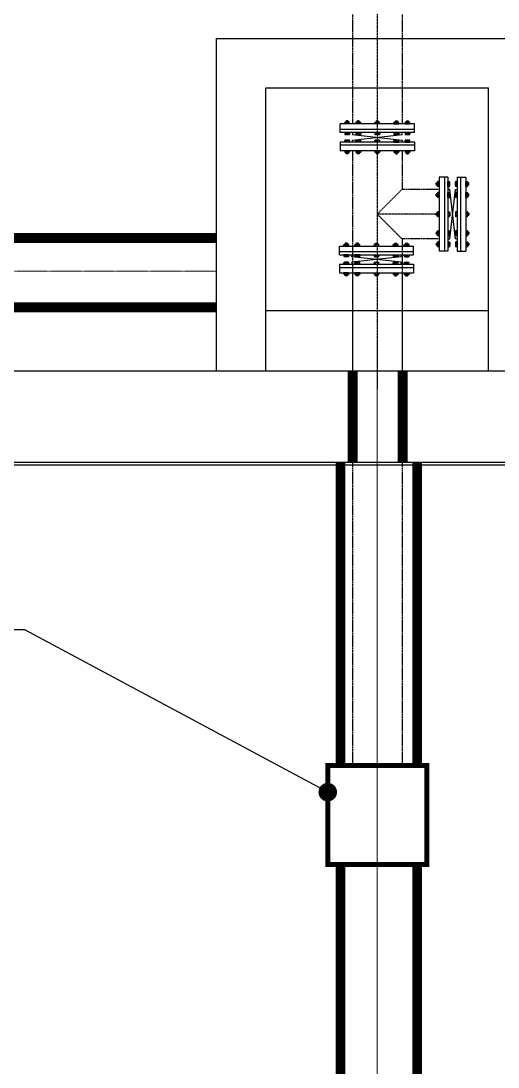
# Model space of a CAD drawing. Header units: millimetres. Extents: x -702765 to 835888, y -645289 to 262.
# Drawn here: x 747889 to 749816, y -311426 to -307199 of the extents above; entities that cross this region are included whole.
import ezdxf

# ---------------------------------------------------------------- set-up
doc = ezdxf.new("R2010")
doc.units = ezdxf.units.MM
doc.header["$LTSCALE"] = 0.01
for name, pattern in [('CENTER', [2, 1.25, -0.25, 0.25, -0.25]), ('DASHED', [19.05, 12.7, -6.35]), ('HIDDEN', [9.525, 6.35, -3.175])]:
    doc.linetypes.add(name, pattern=pattern)
for name, color, linetype in [('centre', 8, 'CENTER'), ('HACTH', 9, 'Continuous'), ('PIPE', 3, 'Continuous'), ('THIETBI', 200, 'Continuous')]:
    doc.layers.add(name, color=color, linetype=linetype)
doc.layers.add('duong tam', color=6, linetype='CENTER', lineweight=9)
doc.styles.add('TUYEN', font='vntimeh.shx', dxfattribs={"width": 0.6, "height": 200})
doc.dimstyles.new('D2', dxfattribs={"dimtxt": 200, "dimasz": 300, "dimexe": 0.18, "dimexo": 6.25, "dimgap": 50, "dimtad": 1, "dimdec": 0, "dimzin": 12, "dimdsep": 46, "dimtxsty": 'TUYEN', "dimcen": 0.09, "dimdle": 80, "dimclrd": 1, "dimclre": 1, "dimclrt": 2, "dimadec": 0, "dimazin": 0, "dimtfac": 0.000899191, "dimtdec": 0, "dimtofl": 0, "dimtmove": 2, "dimatfit": 3, "dimfxl": 0, "dimtolj": 1, "dimtzin": 12, "dimarcsym": 0})

msp = doc.modelspace()

# ---------------------------------------------------------------- linework, layer by layer
for p, q in [((748678.2, -308612.9), (748678.2, -307269.1)), ((748678.2, -307269.1), (749978.2, -307269.1)), ((748878.2, -308612.9), (748878.2, -307469.1)), ((748878.2, -307469.1), (749778.2, -307469.1)), ((749778.2, -308612.9), (749778.2, -307469.1)), ((748878.2, -308369.1), (749778.2, -308369.1)), ((746264.4, -308612.9), (762264.4, -308612.9)), ((745718.3, -308982), (761307.4, -308982))]:
    msp.add_line(p, q)
at = {"linetype": 'HIDDEN', "ltscale": 300, "const_width": 40}
for points in [[(741924.8, -308075.5), (748678.2, -308075.5)], [(741924.8, -308356.4), (748678.2, -308356.4)], [(749229.2, -308984.5), (749229.2, -308615)], [(749431.3, -308984.5), (749431.3, -308615)], [(749179.7, -308982), (749179.7, -310207.2)], [(749489.6, -308982), (749489.6, -310207.2)], [(749179.7, -310607.2), (749179.7, -331096)], [(749489.6, -310607.2), (749489.6, -331096)]]:
    msp.add_lwpolyline(points, dxfattribs=at)
at = {"linetype": 'Continuous'}
for points in [[(745718.3, -308982), (761309.4, -308982), (761309.4, -331096), (745718.3, -331096)], [(745728.3, -308992), (761299.4, -308992), (761299.4, -331086), (745728.3, -331086)]]:
    msp.add_lwpolyline(points, close=True, dxfattribs=at)
at = {"const_width": 20}
msp.add_lwpolyline([(749128.2, -310207.2), (749528.2, -310207.2), (749528.2, -310607.2), (749128.2, -310607.2)], close=True, dxfattribs=at)
at = {"layer": 'centre', "linetype": 'CENTER', "ltscale": 300}
for p, q in [((749328.2, -305979.4), (749328.2, -308687.9)), ((749578.2, -307979.5), (749328.2, -307979.5))]:
    msp.add_line(p, q, dxfattribs=at)
at = {"layer": 'duong tam', "ltscale": 200}
for p, q in [((741924.8, -308209.9), (748678.2, -308209.9)), ((749328.2, -308493.9), (749328.2, -331096)), ((749328.2, -308529), (749328.2, -331096))]:
    msp.add_line(p, q, dxfattribs=at)
at = {"layer": 'PIPE', "linetype": 'DASHED', "ltscale": 25}
for p, q in [((749228.2, -306079.4), (749228.2, -307614.9)), ((749428.2, -306079.4), (749428.2, -307614.9)), ((749228.2, -307723.3), (749228.2, -308612.9)), ((749428.2, -307723.3), (749428.2, -307879.5)), ((749328.2, -307979.5), (749428.2, -307879.5)), ((749578.2, -307879.5), (749428.2, -307879.5)), ((749428.2, -308079.5), (749328.2, -307979.5)), ((749428.2, -308079.5), (749428.2, -308612.9)), ((749578.2, -308079.5), (749428.2, -308079.5)), ((749228.2, -308216.8), (749228.2, -310207.2)), ((749428.2, -308216.8), (749428.2, -310207.2))]:
    msp.add_line(p, q, dxfattribs=at)
at = {"layer": 'THIETBI'}
for p, q in [((749178.2, -307650), (749178.2, -307614.9)), ((749478.2, -307614.9), (749178.2, -307614.9)), ((749196.6, -307614.9), (749196.6, -307609.8)), ((749216.6, -307614.9), (749196.6, -307614.9)), ((749213.9, -307608), (749199.3, -307608)), ((749201.6, -307604.7), (749203.6, -307602.7)), ((749201.6, -307604.7), (749201.6, -307608)), ((749211.6, -307607.5), (749201.6, -307605.4)), ((749202.6, -307614.9), (749202.6, -307609.8)), ((749211.5, -307604.6), (749203.5, -307602.8)), ((749209.6, -307602.7), (749203.6, -307602.7)), ((749206.6, -307602.7), (749206.6, -307614.9)), ((749211.6, -307604.7), (749209.6, -307602.7)), ((749210.6, -307614.9), (749210.6, -307609.8)), ((749211.6, -307604.7), (749211.6, -307608)), ((749216.6, -307614.9), (749216.6, -307609.8)), ((749241.2, -307614.9), (749241.2, -307609.8)), ((749261.2, -307614.9), (749241.2, -307614.9)), ((749258.5, -307608), (749243.9, -307608)), ((749246.2, -307604.7), (749248.2, -307602.7)), ((749246.2, -307604.7), (749246.2, -307608)), ((749256.2, -307607.5), (749246.2, -307605.4)), ((749247.2, -307614.9), (749247.2, -307609.8)), ((749256.1, -307604.6), (749248.1, -307602.8)), ((749254.2, -307602.7), (749248.2, -307602.7)), ((749251.2, -307602.7), (749251.2, -307614.9)), ((749256.2, -307604.7), (749254.2, -307602.7)), ((749255.2, -307614.9), (749255.2, -307609.8)), ((749256.2, -307604.7), (749256.2, -307608)), ((749261.2, -307614.9), (749261.2, -307609.8)), ((749318.2, -307614.9), (749318.2, -307609.8)), ((749338.2, -307614.9), (749318.2, -307614.9)), ((749335.6, -307608), (749320.9, -307608)), ((749323.2, -307604.7), (749325.2, -307602.7)), ((749323.2, -307604.7), (749323.2, -307608)), ((749333.2, -307607.5), (749323.2, -307605.4)), ((749324.2, -307614.9), (749324.2, -307609.8)), ((749333.1, -307604.6), (749325.1, -307602.8)), ((749331.2, -307602.7), (749325.2, -307602.7)), ((749333.2, -307604.7), (749331.2, -307602.7)), ((749332.2, -307614.9), (749332.2, -307609.8)), ((749333.2, -307604.7), (749333.2, -307608)), ((749338.2, -307614.9), (749338.2, -307609.8)), ((749395.8, -307614.9), (749395.8, -307609.8)), ((749395.8, -307614.9), (749415.8, -307614.9)), ((749398.5, -307608), (749413.1, -307608)), ((749400.8, -307604.7), (749402.8, -307602.7)), ((749400.8, -307604.7), (749400.8, -307608)), ((749400.8, -307607.5), (749410.8, -307605.4)), ((749400.9, -307604.6), (749408.9, -307602.8)), ((749401.8, -307614.9), (749401.8, -307609.8)), ((749402.8, -307602.7), (749408.8, -307602.7)), ((749405.8, -307602.7), (749405.8, -307614.9)), ((749410.8, -307604.7), (749408.8, -307602.7)), ((749409.8, -307614.9), (749409.8, -307609.8)), ((749410.8, -307604.7), (749410.8, -307608)), ((749415.8, -307614.9), (749415.8, -307609.8)), ((749440.4, -307614.9), (749440.4, -307609.8)), ((749440.4, -307614.9), (749460.4, -307614.9)), ((749450.9, -307614.9), (749441.9, -307614.9)), ((749443.1, -307608), (749457.7, -307608)), ((749445.4, -307604.7), (749447.4, -307602.7)), ((749445.4, -307604.7), (749445.4, -307608)), ((749445.4, -307607.5), (749455.4, -307605.4)), ((749445.5, -307604.6), (749453.5, -307602.8)), ((749446.4, -307614.9), (749446.4, -307609.8)), ((749447.4, -307602.7), (749453.4, -307602.7)), ((749450.4, -307602.7), (749450.4, -307614.9)), ((749455.4, -307604.7), (749453.4, -307602.7)), ((749454.4, -307614.9), (749454.4, -307609.8)), ((749455.4, -307604.7), (749455.4, -307608)), ((749460.4, -307614.9), (749460.4, -307609.8)), ((749478.2, -307650), (749478.2, -307614.9)), ((749478.2, -307636.9), (749178.2, -307636.9)), ((749478.2, -307636.9), (749178.2, -307636.9)), ((749478.2, -307636.9), (749178.2, -307636.9)), ((749478.2, -307650), (749178.2, -307650)), ((749196.6, -307650), (749196.6, -307656)), ((749216.6, -307650), (749196.6, -307650)), ((749213.9, -307657.8), (749199.3, -307657.8)), ((749201.6, -307649.9), (749201.6, -307650)), ((749202.6, -307650), (749202.6, -307656)), ((749206.6, -307649.9), (749206.6, -307657.8)), ((749210.6, -307650), (749210.6, -307656)), ((749211.6, -307649.9), (749211.6, -307650)), ((749216.6, -307650), (749216.6, -307656)), ((749241.2, -307650), (749241.2, -307656)), ((749261.2, -307650), (749241.2, -307650)), ((749258.5, -307657.8), (749243.9, -307657.8)), ((749246.2, -307649.9), (749246.2, -307650)), ((749247.2, -307650), (749247.2, -307656)), ((749251.2, -307649.9), (749251.2, -307657.8)), ((749255.2, -307650), (749255.2, -307656)), ((749256.2, -307649.9), (749256.2, -307650)), ((749261.2, -307650), (749261.2, -307656)), ((749338.2, -307650), (749318.2, -307650)), ((749318.2, -307650), (749318.2, -307656)), ((749335.6, -307657.8), (749320.9, -307657.8)), ((749324.2, -307650), (749324.2, -307656)), ((749332.2, -307650), (749332.2, -307656)), ((749338.2, -307650), (749338.2, -307656)), ((749395.8, -307650), (749395.8, -307656)), ((749395.8, -307650), (749415.8, -307650)), ((749398.5, -307657.8), (749413.1, -307657.8)), ((749400.8, -307649.9), (749400.8, -307650)), ((749401.8, -307650), (749401.8, -307656)), ((749405.8, -307649.9), (749405.8, -307657.8)), ((749409.8, -307650), (749409.8, -307656)), ((749410.8, -307649.9), (749410.8, -307650)), ((749415.8, -307650), (749415.8, -307656)), ((749440.4, -307650), (749440.4, -307656)), ((749440.4, -307650), (749460.4, -307650)), ((749443.1, -307657.8), (749457.7, -307657.8)), ((749445.4, -307649.9), (749445.4, -307650)), ((749446.4, -307650), (749446.4, -307656)), ((749450.4, -307649.9), (749450.4, -307657.8)), ((749454.4, -307650), (749454.4, -307656)), ((749455.4, -307649.9), (749455.4, -307650)), ((749460.4, -307650), (749460.4, -307656)), ((749178.2, -307688.2), (749178.2, -307723.3)), ((749478.2, -307688.2), (749178.2, -307688.2)), ((749478.2, -307701.3), (749178.2, -307701.3)), ((749478.2, -307701.3), (749178.2, -307701.3)), ((749478.2, -307701.3), (749178.2, -307701.3)), ((749196.6, -307688.2), (749196.6, -307682.2)), ((749216.6, -307688.2), (749196.6, -307688.2)), ((749213.9, -307680.4), (749199.3, -307680.4)), ((749201.6, -307688.3), (749201.6, -307688.2)), ((749202.6, -307688.2), (749202.6, -307682.2)), ((749206.6, -307688.3), (749206.6, -307680.4)), ((749210.6, -307688.2), (749210.6, -307682.2)), ((749211.6, -307688.3), (749211.6, -307688.2)), ((749216.6, -307688.2), (749216.6, -307682.2)), ((749241.2, -307688.2), (749241.2, -307682.2)), ((749261.2, -307688.2), (749241.2, -307688.2)), ((749258.5, -307680.4), (749243.9, -307680.4)), ((749246.2, -307688.2), (749246.2, -307688.2)), ((749247.2, -307688.2), (749247.2, -307682.2)), ((749251.2, -307688.2), (749251.2, -307680.4)), ((749255.2, -307688.2), (749255.2, -307682.2)), ((749256.2, -307688.2), (749256.2, -307688.2)), ((749261.2, -307688.2), (749261.2, -307682.2)), ((749318.2, -307688.2), (749318.2, -307682.2)), ((749338.2, -307688.2), (749318.2, -307688.2)), ((749335.6, -307680.4), (749320.9, -307680.4)), ((749324.2, -307688.2), (749324.2, -307682.2)), ((749332.2, -307688.2), (749332.2, -307682.2)), ((749338.2, -307688.2), (749338.2, -307682.2)), ((749395.8, -307688.2), (749395.8, -307682.2)), ((749395.8, -307688.2), (749415.8, -307688.2)), ((749398.5, -307680.4), (749413.1, -307680.4)), ((749400.8, -307688.2), (749400.8, -307688.2)), ((749401.8, -307688.2), (749401.8, -307682.2)), ((749405.8, -307688.2), (749405.8, -307680.4)), ((749409.8, -307688.2), (749409.8, -307682.2)), ((749410.8, -307688.2), (749410.8, -307688.2)), ((749415.8, -307688.2), (749415.8, -307682.2)), ((749440.4, -307688.2), (749440.4, -307682.2)), ((749440.4, -307688.2), (749460.4, -307688.2)), ((749443.1, -307680.4), (749457.7, -307680.4)), ((749445.4, -307688.3), (749445.4, -307688.2)), ((749446.4, -307688.2), (749446.4, -307682.2)), ((749450.4, -307688.3), (749450.4, -307680.4)), ((749454.4, -307688.2), (749454.4, -307682.2)), ((749455.4, -307688.3), (749455.4, -307688.2)), ((749460.4, -307688.2), (749460.4, -307682.2)), ((749478.2, -307688.2), (749478.2, -307723.3)), ((749478.2, -307723.3), (749178.2, -307723.3)), ((749196.6, -307723.3), (749196.6, -307728.4)), ((749216.6, -307723.3), (749196.6, -307723.3)), ((749213.9, -307730.1), (749199.3, -307730.1)), ((749201.6, -307733.5), (749201.6, -307730.1)), ((749211.6, -307730.7), (749201.6, -307732.8)), ((749201.6, -307733.5), (749203.6, -307735.5)), ((749202.6, -307723.3), (749202.6, -307728.4)), ((749211.5, -307733.6), (749203.5, -307735.4)), ((749209.6, -307735.5), (749203.6, -307735.5)), ((749206.6, -307735.5), (749206.6, -307723.3)), ((749211.6, -307733.5), (749209.6, -307735.5)), ((749210.6, -307723.3), (749210.6, -307728.4)), ((749211.6, -307733.5), (749211.6, -307730.1)), ((749216.6, -307723.3), (749216.6, -307728.4)), ((749241.2, -307723.3), (749241.2, -307728.4)), ((749261.2, -307723.3), (749241.2, -307723.3)), ((749258.5, -307730.1), (749243.9, -307730.1)), ((749246.2, -307733.5), (749246.2, -307730.1)), ((749256.2, -307730.7), (749246.2, -307732.8)), ((749246.2, -307733.5), (749248.2, -307735.5)), ((749247.2, -307723.3), (749247.2, -307728.4)), ((749256.1, -307733.6), (749248.1, -307735.4)), ((749254.2, -307735.5), (749248.2, -307735.5)), ((749251.2, -307735.5), (749251.2, -307723.3)), ((749256.2, -307733.5), (749254.2, -307735.5)), ((749255.2, -307723.3), (749255.2, -307728.4)), ((749256.2, -307733.5), (749256.2, -307730.1)), ((749261.2, -307723.3), (749261.2, -307728.4)), ((749338.2, -307723.3), (749318.2, -307723.3)), ((749318.2, -307723.3), (749318.2, -307728.4)), ((749335.6, -307730.1), (749320.9, -307730.1)), ((749323.2, -307733.5), (749323.2, -307730.1)), ((749333.2, -307730.7), (749323.2, -307732.8)), ((749323.2, -307733.5), (749325.2, -307735.5)), ((749324.2, -307723.3), (749324.2, -307728.4)), ((749333.1, -307733.6), (749325.1, -307735.4)), ((749331.2, -307735.5), (749325.2, -307735.5)), ((749333.2, -307733.5), (749331.2, -307735.5)), ((749332.2, -307723.3), (749332.2, -307728.4)), ((749333.2, -307733.5), (749333.2, -307730.1)), ((749338.2, -307723.3), (749338.2, -307728.4)), ((749395.8, -307723.3), (749395.8, -307728.4)), ((749395.8, -307723.3), (749415.8, -307723.3)), ((749398.5, -307730.1), (749413.1, -307730.1)), ((749400.8, -307733.5), (749400.8, -307730.1)), ((749400.8, -307730.7), (749410.8, -307732.8)), ((749400.8, -307733.5), (749402.8, -307735.5)), ((749400.9, -307733.6), (749408.9, -307735.4)), ((749401.8, -307723.3), (749401.8, -307728.4)), ((749402.8, -307735.5), (749408.8, -307735.5)), ((749405.8, -307735.5), (749405.8, -307723.3)), ((749410.8, -307733.5), (749408.8, -307735.5)), ((749409.8, -307723.3), (749409.8, -307728.4)), ((749410.8, -307733.5), (749410.8, -307730.1)), ((749415.8, -307723.3), (749415.8, -307728.4)), ((749440.4, -307723.3), (749440.4, -307728.4)), ((749440.4, -307723.3), (749460.4, -307723.3)), ((749450.9, -307723.3), (749441.9, -307723.3)), ((749443.1, -307730.1), (749457.7, -307730.1)), ((749445.4, -307733.5), (749445.4, -307730.1)), ((749445.4, -307730.7), (749455.4, -307732.8)), ((749445.4, -307733.5), (749447.4, -307735.5)), ((749445.5, -307733.6), (749453.5, -307735.4)), ((749446.4, -307723.3), (749446.4, -307728.4)), ((749447.4, -307735.5), (749453.4, -307735.5)), ((749450.4, -307735.5), (749450.4, -307723.3)), ((749455.4, -307733.5), (749453.4, -307735.5)), ((749454.4, -307723.3), (749454.4, -307728.4)), ((749455.4, -307733.5), (749455.4, -307730.1)), ((749460.4, -307723.3), (749460.4, -307728.4)), ((749613.3, -307829.5), (749578.2, -307829.5)), ((749578.2, -307829.5), (749578.2, -308129.5)), ((749600.2, -307829.5), (749600.2, -308129.5)), ((749600.2, -307829.5), (749600.2, -308129.5)), ((749600.2, -307829.5), (749600.2, -308129.5)), ((749613.3, -307829.5), (749613.3, -308129.5)), ((749651.6, -307829.5), (749686.7, -307829.5)), ((749651.6, -307829.5), (749651.6, -308129.5)), ((749664.7, -307829.5), (749664.7, -308129.5)), ((749664.7, -307829.5), (749664.7, -308129.5)), ((749664.7, -307829.5), (749664.7, -308129.5)), ((749686.7, -307829.5), (749686.7, -308129.5)), ((749568.1, -307852.3), (749566.1, -307854.3)), ((749566.1, -307860.3), (749566.1, -307854.3)), ((749566.1, -307857.3), (749578.2, -307857.3)), ((749568.1, -307862.3), (749566.1, -307860.3)), ((749567.9, -307862.2), (749566.2, -307854.2)), ((749568.1, -307852.3), (749571.4, -307852.3)), ((749568.1, -307862.3), (749571.4, -307862.3)), ((749570.8, -307862.3), (749568.8, -307852.3)), ((749571.4, -307864.6), (749571.4, -307850)), ((749578.2, -307847.3), (749573.2, -307847.3)), ((749578.2, -307853.3), (749573.2, -307853.3)), ((749578.2, -307861.3), (749573.2, -307861.3)), ((749578.2, -307867.3), (749573.2, -307867.3)), ((749578.2, -307867.3), (749578.2, -307847.3)), ((749578.2, -307856.8), (749578.2, -307865.8)), ((749613.3, -307847.3), (749619.4, -307847.3)), ((749613.3, -307867.3), (749613.3, -307847.3)), ((749613.3, -307852.3), (749613.3, -307852.3)), ((749613.3, -307853.3), (749619.4, -307853.3)), ((749613.3, -307857.3), (749621.1, -307857.3)), ((749613.3, -307861.3), (749619.4, -307861.3)), ((749613.3, -307862.3), (749613.3, -307862.3)), ((749613.3, -307867.3), (749619.4, -307867.3)), ((749621.1, -307864.6), (749621.1, -307850)), ((749643.7, -307864.6), (749643.7, -307850)), ((749651.6, -307857.3), (749643.7, -307857.3)), ((749651.6, -307847.3), (749645.5, -307847.3)), ((749651.6, -307853.3), (749645.5, -307853.3)), ((749651.6, -307861.3), (749645.5, -307861.3)), ((749651.6, -307867.3), (749645.5, -307867.3)), ((749651.6, -307867.3), (749651.6, -307847.3)), ((749651.6, -307852.3), (749651.6, -307852.3)), ((749651.6, -307862.3), (749651.6, -307862.3)), ((749686.7, -307847.3), (749691.7, -307847.3)), ((749686.7, -307867.3), (749686.7, -307847.3)), ((749686.7, -307853.3), (749691.7, -307853.3)), ((749686.7, -307856.8), (749686.7, -307865.8)), ((749698.8, -307857.3), (749686.7, -307857.3)), ((749686.7, -307861.3), (749691.7, -307861.3)), ((749686.7, -307867.3), (749691.7, -307867.3)), ((749693.5, -307864.6), (749693.5, -307850)), ((749696.8, -307852.3), (749693.5, -307852.3)), ((749696.8, -307862.3), (749693.5, -307862.3)), ((749694, -307862.3), (749696.1, -307852.3)), ((749696.8, -307852.3), (749698.8, -307854.3)), ((749696.8, -307862.3), (749698.8, -307860.3)), ((749696.9, -307862.2), (749698.7, -307854.2)), ((749698.8, -307860.3), (749698.8, -307854.3)), ((749568.1, -307896.9), (749566.1, -307898.9)), ((749566.1, -307904.9), (749566.1, -307898.9)), ((749566.1, -307901.9), (749578.2, -307901.9)), ((749568.1, -307906.9), (749566.1, -307904.9)), ((749567.9, -307906.8), (749566.2, -307898.8)), ((749568.1, -307896.9), (749571.4, -307896.9)), ((749568.1, -307906.9), (749571.4, -307906.9)), ((749570.8, -307906.9), (749568.8, -307896.9)), ((749571.4, -307909.3), (749571.4, -307894.6)), ((749578.2, -307891.9), (749573.2, -307891.9)), ((749578.2, -307897.9), (749573.2, -307897.9)), ((749578.2, -307905.9), (749573.2, -307905.9)), ((749578.2, -307911.9), (749573.2, -307911.9)), ((749578.2, -307911.9), (749578.2, -307891.9)), ((749613.3, -307891.9), (749619.4, -307891.9)), ((749613.3, -307911.9), (749613.3, -307891.9)), ((749613.3, -307896.9), (749613.3, -307896.9)), ((749613.3, -307897.9), (749619.4, -307897.9)), ((749613.3, -307901.9), (749621.1, -307901.9)), ((749613.3, -307905.9), (749619.4, -307905.9)), ((749613.3, -307906.9), (749613.3, -307906.9)), ((749613.3, -307911.9), (749619.4, -307911.9)), ((749621.1, -307909.3), (749621.1, -307894.6)), ((749643.7, -307909.3), (749643.7, -307894.6)), ((749651.6, -307901.9), (749643.7, -307901.9)), ((749651.6, -307891.9), (749645.5, -307891.9)), ((749651.6, -307897.9), (749645.5, -307897.9)), ((749651.6, -307905.9), (749645.5, -307905.9)), ((749651.6, -307911.9), (749645.5, -307911.9)), ((749651.6, -307911.9), (749651.6, -307891.9)), ((749651.6, -307896.9), (749651.6, -307896.9)), ((749651.6, -307906.9), (749651.6, -307906.9)), ((749686.7, -307891.9), (749691.7, -307891.9)), ((749686.7, -307911.9), (749686.7, -307891.9)), ((749686.7, -307897.9), (749691.7, -307897.9)), ((749698.8, -307901.9), (749686.7, -307901.9)), ((749686.7, -307905.9), (749691.7, -307905.9)), ((749686.7, -307911.9), (749691.7, -307911.9)), ((749693.5, -307909.3), (749693.5, -307894.6)), ((749696.8, -307896.9), (749693.5, -307896.9)), ((749696.8, -307906.9), (749693.5, -307906.9)), ((749694, -307906.9), (749696.1, -307896.9)), ((749696.8, -307896.9), (749698.8, -307898.9)), ((749696.8, -307906.9), (749698.8, -307904.9)), ((749696.9, -307906.8), (749698.7, -307898.8)), ((749698.8, -307904.9), (749698.8, -307898.9)), ((749568.1, -307974.5), (749566.1, -307976.5)), ((749566.1, -307976.5), (749566.1, -307982.5)), ((749568.1, -307984.5), (749566.1, -307982.5)), ((749567.9, -307974.6), (749566.2, -307982.6)), ((749568.1, -307974.5), (749571.4, -307974.5)), ((749568.1, -307984.5), (749571.4, -307984.5)), ((749570.8, -307974.5), (749568.8, -307984.5)), ((749571.4, -307972.2), (749571.4, -307986.8)), ((749578.2, -307969.5), (749573.2, -307969.5)), ((749578.2, -307975.5), (749573.2, -307975.5)), ((749578.2, -307983.5), (749573.2, -307983.5)), ((749578.2, -307989.5), (749573.2, -307989.5)), ((749578.2, -307969.5), (749578.2, -307989.5)), ((749613.3, -307969.5), (749613.3, -307989.5)), ((749613.3, -307969.5), (749619.4, -307969.5)), ((749613.3, -307975.5), (749619.4, -307975.5)), ((749613.3, -307983.5), (749619.4, -307983.5)), ((749613.3, -307989.5), (749619.4, -307989.5)), ((749621.1, -307972.2), (749621.1, -307986.8)), ((749643.7, -307972.2), (749643.7, -307986.8)), ((749651.6, -307969.5), (749645.5, -307969.5)), ((749651.6, -307975.5), (749645.5, -307975.5)), ((749651.6, -307983.5), (749645.5, -307983.5)), ((749651.6, -307989.5), (749645.5, -307989.5)), ((749651.6, -307969.5), (749651.6, -307989.5)), ((749686.7, -307969.5), (749686.7, -307989.5)), ((749686.7, -307969.5), (749691.7, -307969.5)), ((749686.7, -307975.5), (749691.7, -307975.5)), ((749686.7, -307983.5), (749691.7, -307983.5)), ((749686.7, -307989.5), (749691.7, -307989.5)), ((749693.5, -307972.2), (749693.5, -307986.8)), ((749696.8, -307974.5), (749693.5, -307974.5)), ((749696.8, -307984.5), (749693.5, -307984.5)), ((749694, -307974.5), (749696.1, -307984.5)), ((749696.8, -307974.5), (749698.8, -307976.5)), ((749696.8, -307984.5), (749698.8, -307982.5)), ((749696.9, -307974.6), (749698.7, -307982.6)), ((749698.8, -307976.5), (749698.8, -307982.5)), ((749568.1, -308051.5), (749566.1, -308053.5)), ((749566.1, -308053.5), (749566.1, -308059.5)), ((749566.1, -308056.5), (749578.2, -308056.5)), ((749568.1, -308061.5), (749566.1, -308059.5)), ((749567.9, -308051.6), (749566.2, -308059.6)), ((749568.1, -308051.5), (749571.4, -308051.5)), ((749568.1, -308061.5), (749571.4, -308061.5)), ((749570.8, -308051.5), (749568.8, -308061.5)), ((749571.4, -308049.2), (749571.4, -308063.9)), ((749578.2, -308046.5), (749573.2, -308046.5)), ((749578.2, -308052.5), (749573.2, -308052.5)), ((749578.2, -308060.5), (749573.2, -308060.5)), ((749578.2, -308066.5), (749573.2, -308066.5)), ((749578.2, -308046.5), (749578.2, -308066.5)), ((749613.3, -308046.5), (749619.4, -308046.5)), ((749613.3, -308046.5), (749613.3, -308066.5)), ((749613.3, -308051.5), (749613.3, -308051.5)), ((749613.3, -308052.5), (749619.4, -308052.5)), ((749613.3, -308056.5), (749621.1, -308056.5)), ((749613.3, -308060.5), (749619.4, -308060.5)), ((749613.3, -308061.5), (749613.3, -308061.5)), ((749613.3, -308066.5), (749619.4, -308066.5)), ((749621.1, -308049.2), (749621.1, -308063.9)), ((749643.7, -308049.2), (749643.7, -308063.9)), ((749651.6, -308056.5), (749643.7, -308056.5)), ((749651.6, -308046.5), (749645.5, -308046.5)), ((749651.6, -308052.5), (749645.5, -308052.5)), ((749651.6, -308060.5), (749645.5, -308060.5)), ((749651.6, -308066.5), (749645.5, -308066.5)), ((749651.6, -308046.5), (749651.6, -308066.5)), ((749651.6, -308051.5), (749651.6, -308051.5)), ((749651.6, -308061.5), (749651.6, -308061.5)), ((749686.7, -308046.5), (749691.7, -308046.5)), ((749686.7, -308046.5), (749686.7, -308066.5)), ((749686.7, -308052.5), (749691.7, -308052.5)), ((749698.8, -308056.5), (749686.7, -308056.5)), ((749686.7, -308060.5), (749691.7, -308060.5)), ((749686.7, -308066.5), (749691.7, -308066.5)), ((749693.5, -308049.2), (749693.5, -308063.9)), ((749696.8, -308051.5), (749693.5, -308051.5)), ((749696.8, -308061.5), (749693.5, -308061.5)), ((749694, -308051.5), (749696.1, -308061.5)), ((749696.8, -308051.5), (749698.8, -308053.5)), ((749696.8, -308061.5), (749698.8, -308059.5)), ((749696.9, -308051.6), (749698.7, -308059.6)), ((749698.8, -308053.5), (749698.8, -308059.5)), ((749175.2, -308143.5), (749175.2, -308108.4)), ((749175.2, -308108.4), (749475.2, -308108.4)), ((749175.2, -308130.4), (749475.2, -308130.4)), ((749175.2, -308130.4), (749475.2, -308130.4)), ((749175.2, -308130.4), (749475.2, -308130.4)), ((749193, -308108.4), (749193, -308103.3)), ((749213, -308108.4), (749193, -308108.4)), ((749210.3, -308101.6), (749195.7, -308101.6)), ((749198, -308098.2), (749200, -308096.2)), ((749198, -308098.2), (749198, -308101.6)), ((749208, -308101), (749198, -308098.9)), ((749199, -308108.4), (749199, -308103.3)), ((749207.9, -308098.1), (749199.9, -308096.3)), ((749206, -308096.2), (749200, -308096.2)), ((749202.5, -308108.4), (749211.5, -308108.4)), ((749203, -308096.2), (749203, -308108.4)), ((749208, -308098.2), (749206, -308096.2)), ((749207, -308108.4), (749207, -308103.3)), ((749208, -308098.2), (749208, -308101.6)), ((749213, -308108.4), (749213, -308103.3)), ((749237.6, -308108.4), (749237.6, -308103.3)), ((749257.6, -308108.4), (749237.6, -308108.4)), ((749254.9, -308101.6), (749240.3, -308101.6)), ((749242.6, -308098.2), (749244.6, -308096.2)), ((749242.6, -308098.2), (749242.6, -308101.6)), ((749252.6, -308101), (749242.6, -308098.9)), ((749243.6, -308108.4), (749243.6, -308103.3)), ((749252.5, -308098.1), (749244.5, -308096.3)), ((749250.6, -308096.2), (749244.6, -308096.2)), ((749247.6, -308096.2), (749247.6, -308108.4)), ((749252.6, -308098.2), (749250.6, -308096.2)), ((749251.6, -308108.4), (749251.6, -308103.3)), ((749252.6, -308098.2), (749252.6, -308101.6)), ((749257.6, -308108.4), (749257.6, -308103.3)), ((749315.2, -308108.4), (749315.2, -308103.3)), ((749315.2, -308108.4), (749335.2, -308108.4)), ((749317.9, -308101.6), (749332.5, -308101.6)), ((749320.2, -308098.2), (749322.2, -308096.2)), ((749320.2, -308098.2), (749320.2, -308101.6)), ((749320.2, -308101), (749330.2, -308098.9)), ((749320.3, -308098.1), (749328.3, -308096.3)), ((749321.2, -308108.4), (749321.2, -308103.3)), ((749322.2, -308096.2), (749328.2, -308096.2)), ((749330.2, -308098.2), (749328.2, -308096.2)), ((749329.2, -308108.4), (749329.2, -308103.3)), ((749330.2, -308098.2), (749330.2, -308101.6)), ((749335.2, -308108.4), (749335.2, -308103.3)), ((749392.2, -308108.4), (749392.2, -308103.3)), ((749392.2, -308108.4), (749412.2, -308108.4)), ((749394.9, -308101.6), (749409.5, -308101.6)), ((749397.2, -308098.2), (749399.2, -308096.2)), ((749397.2, -308098.2), (749397.2, -308101.6)), ((749397.2, -308101), (749407.2, -308098.9)), ((749397.3, -308098.1), (749405.3, -308096.3)), ((749398.2, -308108.4), (749398.2, -308103.3)), ((749399.2, -308096.2), (749405.2, -308096.2)), ((749402.2, -308096.2), (749402.2, -308108.4)), ((749407.2, -308098.2), (749405.2, -308096.2)), ((749406.2, -308108.4), (749406.2, -308103.3)), ((749407.2, -308098.2), (749407.2, -308101.6)), ((749412.2, -308108.4), (749412.2, -308103.3)), ((749436.8, -308108.4), (749436.8, -308103.3)), ((749436.8, -308108.4), (749456.8, -308108.4)), ((749439.5, -308101.6), (749454.2, -308101.6)), ((749441.8, -308098.2), (749443.8, -308096.2)), ((749441.8, -308098.2), (749441.8, -308101.6)), ((749441.8, -308101), (749451.8, -308098.9)), ((749441.9, -308098.1), (749449.9, -308096.3)), ((749442.8, -308108.4), (749442.8, -308103.3)), ((749443.8, -308096.2), (749449.8, -308096.2)), ((749446.8, -308096.2), (749446.8, -308108.4)), ((749451.8, -308098.2), (749449.8, -308096.2)), ((749450.8, -308108.4), (749450.8, -308103.3)), ((749451.8, -308098.2), (749451.8, -308101.6)), ((749456.8, -308108.4), (749456.8, -308103.3)), ((749475.2, -308143.5), (749475.2, -308108.4)), ((749568.1, -308096.1), (749566.1, -308098.1)), ((749566.1, -308098.1), (749566.1, -308104.1)), ((749566.1, -308101.1), (749578.2, -308101.1)), ((749568.1, -308106.1), (749566.1, -308104.1)), ((749567.9, -308096.3), (749566.2, -308104.2)), ((749568.1, -308096.1), (749571.4, -308096.1)), ((749568.1, -308106.1), (749571.4, -308106.1)), ((749570.8, -308096.1), (749568.8, -308106.1)), ((749571.4, -308093.8), (749571.4, -308108.5)), ((749578.2, -308091.1), (749573.2, -308091.1)), ((749578.2, -308097.1), (749573.2, -308097.1)), ((749578.2, -308105.1), (749573.2, -308105.1)), ((749578.2, -308111.1), (749573.2, -308111.1)), ((749578.2, -308091.1), (749578.2, -308111.1)), ((749613.3, -308129.5), (749578.2, -308129.5)), ((749613.3, -308091.1), (749619.4, -308091.1)), ((749613.3, -308091.1), (749613.3, -308111.1)), ((749613.3, -308096.1), (749613.3, -308096.1)), ((749613.3, -308097.1), (749619.4, -308097.1)), ((749613.3, -308101.1), (749621.1, -308101.1)), ((749613.3, -308105.1), (749619.4, -308105.1)), ((749613.3, -308106.1), (749613.3, -308106.1)), ((749613.3, -308111.1), (749619.4, -308111.1)), ((749621.1, -308093.8), (749621.1, -308108.5)), ((749643.7, -308093.8), (749643.7, -308108.5)), ((749651.6, -308101.1), (749643.7, -308101.1)), ((749651.6, -308091.1), (749645.5, -308091.1)), ((749651.6, -308097.1), (749645.5, -308097.1)), ((749651.6, -308105.1), (749645.5, -308105.1)), ((749651.6, -308111.1), (749645.5, -308111.1)), ((749651.6, -308091.1), (749651.6, -308111.1)), ((749651.6, -308096.1), (749651.6, -308096.1)), ((749651.6, -308106.1), (749651.6, -308106.1)), ((749651.6, -308129.5), (749686.7, -308129.5)), ((749686.7, -308091.1), (749691.7, -308091.1)), ((749686.7, -308091.1), (749686.7, -308111.1)), ((749686.7, -308097.1), (749691.7, -308097.1)), ((749698.8, -308101.1), (749686.7, -308101.1)), ((749686.7, -308105.1), (749691.7, -308105.1)), ((749686.7, -308111.1), (749691.7, -308111.1)), ((749693.5, -308093.8), (749693.5, -308108.5)), ((749696.8, -308096.1), (749693.5, -308096.1)), ((749696.8, -308106.1), (749693.5, -308106.1)), ((749694, -308096.1), (749696.1, -308106.1)), ((749696.8, -308096.1), (749698.8, -308098.1)), ((749696.8, -308106.1), (749698.8, -308104.1)), ((749696.9, -308096.3), (749698.7, -308104.2)), ((749698.8, -308098.1), (749698.8, -308104.1)), ((749175.2, -308143.5), (749475.2, -308143.5)), ((749193, -308143.5), (749193, -308149.5)), ((749213, -308143.5), (749193, -308143.5)), ((749210.3, -308151.3), (749195.7, -308151.3)), ((749198, -308143.4), (749198, -308143.5)), ((749199, -308143.5), (749199, -308149.5)), ((749203, -308143.4), (749203, -308151.3)), ((749207, -308143.5), (749207, -308149.5)), ((749208, -308143.4), (749208, -308143.5)), ((749213, -308143.5), (749213, -308149.5)), ((749237.6, -308143.5), (749237.6, -308149.5)), ((749257.6, -308143.5), (749237.6, -308143.5)), ((749254.9, -308151.3), (749240.3, -308151.3)), ((749242.6, -308143.5), (749242.6, -308143.5)), ((749243.6, -308143.5), (749243.6, -308149.5)), ((749247.6, -308143.5), (749247.6, -308151.3)), ((749251.6, -308143.5), (749251.6, -308149.5)), ((749252.6, -308143.5), (749252.6, -308143.5)), ((749257.6, -308143.5), (749257.6, -308149.5)), ((749315.2, -308143.5), (749335.2, -308143.5)), ((749315.2, -308143.5), (749315.2, -308149.5)), ((749317.9, -308151.3), (749332.5, -308151.3)), ((749321.2, -308143.5), (749321.2, -308149.5)), ((749329.2, -308143.5), (749329.2, -308149.5)), ((749335.2, -308143.5), (749335.2, -308149.5)), ((749392.2, -308143.5), (749392.2, -308149.5)), ((749392.2, -308143.5), (749412.2, -308143.5)), ((749394.9, -308151.3), (749409.5, -308151.3)), ((749397.2, -308143.5), (749397.2, -308143.5)), ((749398.2, -308143.5), (749398.2, -308149.5)), ((749402.2, -308143.5), (749402.2, -308151.3)), ((749406.2, -308143.5), (749406.2, -308149.5)), ((749407.2, -308143.5), (749407.2, -308143.5)), ((749412.2, -308143.5), (749412.2, -308149.5)), ((749436.8, -308143.5), (749436.8, -308149.5)), ((749436.8, -308143.5), (749456.8, -308143.5)), ((749439.5, -308151.3), (749454.2, -308151.3)), ((749441.8, -308143.4), (749441.8, -308143.5)), ((749442.8, -308143.5), (749442.8, -308149.5)), ((749446.8, -308143.4), (749446.8, -308151.3)), ((749450.8, -308143.5), (749450.8, -308149.5)), ((749451.8, -308143.4), (749451.8, -308143.5)), ((749456.8, -308143.5), (749456.8, -308149.5)), ((749175.2, -308181.7), (749175.2, -308216.8)), ((749175.2, -308181.7), (749475.2, -308181.7)), ((749175.2, -308194.8), (749475.2, -308194.8)), ((749175.2, -308194.8), (749475.2, -308194.8)), ((749175.2, -308194.8), (749475.2, -308194.8)), ((749193, -308181.7), (749193, -308175.7)), ((749213, -308181.7), (749193, -308181.7)), ((749210.3, -308173.9), (749195.7, -308173.9)), ((749198, -308181.8), (749198, -308181.7)), ((749199, -308181.7), (749199, -308175.7)), ((749203, -308181.8), (749203, -308173.9)), ((749207, -308181.7), (749207, -308175.7)), ((749208, -308181.8), (749208, -308181.7)), ((749213, -308181.7), (749213, -308175.7)), ((749237.6, -308181.7), (749237.6, -308175.7)), ((749257.6, -308181.7), (749237.6, -308181.7)), ((749254.9, -308173.9), (749240.3, -308173.9)), ((749242.6, -308181.8), (749242.6, -308181.7)), ((749243.6, -308181.7), (749243.6, -308175.7)), ((749247.6, -308181.8), (749247.6, -308173.9)), ((749251.6, -308181.7), (749251.6, -308175.7)), ((749252.6, -308181.8), (749252.6, -308181.7)), ((749257.6, -308181.7), (749257.6, -308175.7)), ((749315.2, -308181.7), (749315.2, -308175.7)), ((749315.2, -308181.7), (749335.2, -308181.7)), ((749317.9, -308173.9), (749332.5, -308173.9)), ((749321.2, -308181.7), (749321.2, -308175.7)), ((749329.2, -308181.7), (749329.2, -308175.7)), ((749335.2, -308181.7), (749335.2, -308175.7)), ((749392.2, -308181.7), (749392.2, -308175.7)), ((749392.2, -308181.7), (749412.2, -308181.7)), ((749394.9, -308173.9), (749409.5, -308173.9)), ((749397.2, -308181.8), (749397.2, -308181.7)), ((749398.2, -308181.7), (749398.2, -308175.7)), ((749402.2, -308181.8), (749402.2, -308173.9)), ((749406.2, -308181.7), (749406.2, -308175.7)), ((749407.2, -308181.8), (749407.2, -308181.7)), ((749412.2, -308181.7), (749412.2, -308175.7)), ((749436.8, -308181.7), (749436.8, -308175.7)), ((749436.8, -308181.7), (749456.8, -308181.7)), ((749439.5, -308173.9), (749454.2, -308173.9)), ((749441.8, -308181.8), (749441.8, -308181.7)), ((749442.8, -308181.7), (749442.8, -308175.7)), ((749446.8, -308181.8), (749446.8, -308173.9)), ((749450.8, -308181.7), (749450.8, -308175.7)), ((749451.8, -308181.8), (749451.8, -308181.7)), ((749456.8, -308181.7), (749456.8, -308175.7)), ((749475.2, -308181.7), (749475.2, -308216.8)), ((749175.2, -308216.8), (749475.2, -308216.8)), ((749193, -308216.8), (749193, -308221.9)), ((749213, -308216.8), (749193, -308216.8)), ((749210.3, -308223.7), (749195.7, -308223.7)), ((749198, -308227), (749198, -308223.7)), ((749208, -308224.2), (749198, -308226.3)), ((749198, -308227), (749200, -308229)), ((749199, -308216.8), (749199, -308221.9)), ((749207.9, -308227.1), (749199.9, -308228.9)), ((749206, -308229), (749200, -308229)), ((749202.5, -308216.8), (749211.5, -308216.8)), ((749203, -308229), (749203, -308216.8)), ((749208, -308227), (749206, -308229)), ((749207, -308216.8), (749207, -308221.9)), ((749208, -308227), (749208, -308223.7)), ((749213, -308216.8), (749213, -308221.9)), ((749237.6, -308216.8), (749237.6, -308221.9)), ((749257.6, -308216.8), (749237.6, -308216.8)), ((749254.9, -308223.7), (749240.3, -308223.7)), ((749242.6, -308227), (749242.6, -308223.7)), ((749252.6, -308224.2), (749242.6, -308226.3)), ((749242.6, -308227), (749244.6, -308229)), ((749243.6, -308216.8), (749243.6, -308221.9)), ((749252.5, -308227.1), (749244.5, -308228.9)), ((749250.6, -308229), (749244.6, -308229)), ((749247.6, -308229), (749247.6, -308216.8)), ((749252.6, -308227), (749250.6, -308229)), ((749251.6, -308216.8), (749251.6, -308221.9)), ((749252.6, -308227), (749252.6, -308223.7)), ((749257.6, -308216.8), (749257.6, -308221.9)), ((749315.2, -308216.8), (749335.2, -308216.8)), ((749315.2, -308216.8), (749315.2, -308221.9)), ((749317.9, -308223.7), (749332.5, -308223.7)), ((749320.2, -308227), (749320.2, -308223.7)), ((749320.2, -308224.2), (749330.2, -308226.3)), ((749320.2, -308227), (749322.2, -308229)), ((749320.3, -308227.1), (749328.3, -308228.9)), ((749321.2, -308216.8), (749321.2, -308221.9)), ((749322.2, -308229), (749328.2, -308229)), ((749330.2, -308227), (749328.2, -308229)), ((749329.2, -308216.8), (749329.2, -308221.9)), ((749330.2, -308227), (749330.2, -308223.7)), ((749335.2, -308216.8), (749335.2, -308221.9)), ((749392.2, -308216.8), (749392.2, -308221.9)), ((749392.2, -308216.8), (749412.2, -308216.8)), ((749394.9, -308223.7), (749409.5, -308223.7)), ((749397.2, -308227), (749397.2, -308223.7)), ((749397.2, -308224.2), (749407.2, -308226.3)), ((749397.2, -308227), (749399.2, -308229)), ((749397.3, -308227.1), (749405.3, -308228.9)), ((749398.2, -308216.8), (749398.2, -308221.9)), ((749399.2, -308229), (749405.2, -308229)), ((749402.2, -308229), (749402.2, -308216.8)), ((749407.2, -308227), (749405.2, -308229)), ((749406.2, -308216.8), (749406.2, -308221.9)), ((749407.2, -308227), (749407.2, -308223.7)), ((749412.2, -308216.8), (749412.2, -308221.9)), ((749436.8, -308216.8), (749436.8, -308221.9)), ((749436.8, -308216.8), (749456.8, -308216.8)), ((749439.5, -308223.7), (749454.2, -308223.7)), ((749441.8, -308227), (749441.8, -308223.7)), ((749441.8, -308224.2), (749451.8, -308226.3)), ((749441.8, -308227), (749443.8, -308229)), ((749441.9, -308227.1), (749449.9, -308228.9)), ((749442.8, -308216.8), (749442.8, -308221.9)), ((749443.8, -308229), (749449.8, -308229)), ((749446.8, -308229), (749446.8, -308216.8)), ((749451.8, -308227), (749449.8, -308229)), ((749450.8, -308216.8), (749450.8, -308221.9)), ((749451.8, -308227), (749451.8, -308223.7)), ((749456.8, -308216.8), (749456.8, -308221.9))]:
    msp.add_line(p, q, dxfattribs=at)
for points in [[(749228.2, -307650), (749228.2, -307657.8)], [(749228.2, -307680.4), (749228.2, -307680.4), (749428.2, -307657.8), (749428.2, -307657.8)], [(749228.2, -307657.8), (749228.2, -307657.8), (749428.2, -307680.4), (749428.2, -307680.4)], [(749428.2, -307657.8), (749428.2, -307650)], [(749228.2, -307688.2), (749228.2, -307680.4)], [(749428.2, -307680.4), (749428.2, -307688.2)], [(749621.2, -307879.5), (749613.3, -307879.5)], [(749643.7, -308079.5), (749643.7, -308079.5), (749621.2, -307879.5), (749621.2, -307879.5)], [(749621.2, -308079.5), (749621.2, -308079.5), (749643.7, -307879.5), (749643.7, -307879.5)], [(749643.7, -307879.5), (749651.6, -307879.5)], [(749613.3, -308079.5), (749621.2, -308079.5)], [(749651.6, -308079.5), (749643.7, -308079.5)], [(749225.2, -308151.3), (749225.2, -308143.5)], [(749425.2, -308151.3), (749425.2, -308151.3), (749225.2, -308173.9), (749225.2, -308173.9)], [(749425.2, -308173.9), (749425.2, -308173.9), (749225.2, -308151.3), (749225.2, -308151.3)], [(749425.2, -308143.5), (749425.2, -308151.3)], [(749225.2, -308173.9), (749225.2, -308181.7)], [(749425.2, -308181.7), (749425.2, -308173.9)]]:
    msp.add_lwpolyline(points, dxfattribs=at)
for centre, radius, start, end in [((749199.5, -307611.3), 3.3, 94.502, 152.3635), ((749199.7, -307611.3), 3.3, 27.6365, 85.498), ((749206.6, -307613.5), 5.42, 42.4883, 137.5117), ((749213.5, -307611.3), 3.3, 94.502, 152.3635), ((749213.7, -307611.3), 3.3, 27.6365, 85.498), ((749244.1, -307611.3), 3.3, 94.502, 152.3635), ((749244.3, -307611.3), 3.3, 27.6365, 85.498), ((749251.2, -307613.5), 5.42, 42.4883, 137.5117), ((749258.1, -307611.3), 3.3, 94.502, 152.3635), ((749258.3, -307611.3), 3.3, 27.6365, 85.498), ((749321.2, -307611.3), 3.3, 94.502, 152.3635), ((749321.3, -307611.3), 3.3, 27.6365, 85.498), ((749328.2, -307613.5), 5.42, 42.4883, 137.5117), ((749335.2, -307611.3), 3.3, 94.502, 152.3635), ((749335.3, -307611.3), 3.3, 27.6365, 85.498), ((749398.7, -307611.3), 3.3, 94.502, 152.3635), ((749398.9, -307611.3), 3.3, 27.6365, 85.498), ((749405.8, -307613.5), 5.42, 42.4883, 137.5117), ((749412.7, -307611.3), 3.3, 94.502, 152.3635), ((749412.9, -307611.3), 3.3, 27.6365, 85.498), ((749443.3, -307611.3), 3.3, 94.502, 152.3635), ((749443.5, -307611.3), 3.3, 27.6365, 85.498), ((749450.4, -307613.5), 5.42, 42.4883, 137.5117), ((749457.3, -307611.3), 3.3, 94.502, 152.3635), ((749457.5, -307611.3), 3.3, 27.6365, 85.498), ((749199.5, -307654.5), 3.3, 207.6365, 265.498), ((749199.7, -307654.5), 3.3, 274.502, 332.3635), ((749206.6, -307652.4), 5.42, 222.4883, 317.5117), ((749213.5, -307654.5), 3.3, 207.6365, 265.498), ((749213.7, -307654.5), 3.3, 274.502, 332.3635), ((749244.1, -307654.5), 3.3, 207.6365, 265.498), ((749244.3, -307654.5), 3.3, 274.502, 332.3635), ((749251.2, -307652.4), 5.42, 222.4883, 317.5117), ((749258.1, -307654.5), 3.3, 207.6365, 265.498), ((749258.3, -307654.5), 3.3, 274.502, 332.3635), ((749321.2, -307654.5), 3.3, 207.6365, 265.498), ((749321.3, -307654.5), 3.3, 274.502, 332.3635), ((749328.2, -307652.4), 5.42, 222.4883, 317.5117), ((749335.2, -307654.5), 3.3, 207.6365, 265.498), ((749335.3, -307654.5), 3.3, 274.502, 332.3635), ((749398.7, -307654.5), 3.3, 207.6365, 265.498), ((749398.9, -307654.5), 3.3, 274.502, 332.3635), ((749405.8, -307652.4), 5.42, 222.4883, 317.5117), ((749412.7, -307654.5), 3.3, 207.6365, 265.498), ((749412.9, -307654.5), 3.3, 274.502, 332.3635), ((749443.3, -307654.5), 3.3, 207.6365, 265.498), ((749443.5, -307654.5), 3.3, 274.502, 332.3635), ((749450.4, -307652.4), 5.42, 222.4883, 317.5117), ((749457.3, -307654.5), 3.3, 207.6365, 265.498), ((749457.5, -307654.5), 3.3, 274.502, 332.3635), ((749199.5, -307683.7), 3.3, 94.502, 152.3635), ((749199.7, -307683.7), 3.3, 27.6365, 85.498), ((749206.6, -307685.8), 5.42, 42.4883, 137.5117), ((749213.5, -307683.7), 3.3, 94.502, 152.3635), ((749213.7, -307683.7), 3.3, 27.6365, 85.498), ((749244.1, -307683.7), 3.3, 94.502, 152.3635), ((749244.3, -307683.7), 3.3, 27.6365, 85.498), ((749251.2, -307685.8), 5.42, 42.4883, 137.5117), ((749258.1, -307683.7), 3.3, 94.502, 152.3635), ((749258.3, -307683.7), 3.3, 27.6365, 85.498), ((749321.2, -307683.7), 3.3, 94.502, 152.3635), ((749321.3, -307683.7), 3.3, 27.6365, 85.498), ((749328.2, -307685.8), 5.42, 42.4883, 137.5117), ((749335.2, -307683.7), 3.3, 94.502, 152.3635), ((749335.3, -307683.7), 3.3, 27.6365, 85.498), ((749398.7, -307683.7), 3.3, 94.502, 152.3635), ((749398.9, -307683.7), 3.3, 27.6365, 85.498), ((749405.8, -307685.8), 5.42, 42.4883, 137.5117), ((749412.7, -307683.7), 3.3, 94.502, 152.3635), ((749412.9, -307683.7), 3.3, 27.6365, 85.498), ((749443.3, -307683.7), 3.3, 94.502, 152.3635), ((749443.5, -307683.7), 3.3, 27.6365, 85.498), ((749450.4, -307685.8), 5.42, 42.4883, 137.5117), ((749457.3, -307683.7), 3.3, 94.502, 152.3635), ((749457.5, -307683.7), 3.3, 27.6365, 85.498), ((749199.5, -307726.9), 3.3, 207.6365, 265.498), ((749199.7, -307726.9), 3.3, 274.502, 332.3635), ((749206.6, -307724.7), 5.42, 222.4883, 317.5117), ((749213.5, -307726.9), 3.3, 207.6365, 265.498), ((749213.7, -307726.9), 3.3, 274.502, 332.3635), ((749244.1, -307726.9), 3.3, 207.6365, 265.498), ((749244.3, -307726.9), 3.3, 274.502, 332.3635), ((749251.2, -307724.7), 5.42, 222.4883, 317.5117), ((749258.1, -307726.9), 3.3, 207.6365, 265.498), ((749258.3, -307726.9), 3.3, 274.502, 332.3635), ((749321.2, -307726.9), 3.3, 207.6365, 265.498), ((749321.3, -307726.9), 3.3, 274.502, 332.3635), ((749328.2, -307724.7), 5.42, 222.4883, 317.5117), ((749335.2, -307726.9), 3.3, 207.6365, 265.498), ((749335.3, -307726.9), 3.3, 274.502, 332.3635), ((749398.7, -307726.9), 3.3, 207.6365, 265.498), ((749398.9, -307726.9), 3.3, 274.502, 332.3635), ((749405.8, -307724.7), 5.42, 222.4883, 317.5117), ((749412.7, -307726.9), 3.3, 207.6365, 265.498), ((749412.9, -307726.9), 3.3, 274.502, 332.3635), ((749443.3, -307726.9), 3.3, 207.6365, 265.498), ((749443.5, -307726.9), 3.3, 274.502, 332.3635), ((749450.4, -307724.7), 5.42, 222.4883, 317.5117), ((749457.3, -307726.9), 3.3, 207.6365, 265.498), ((749457.5, -307726.9), 3.3, 274.502, 332.3635), ((749574.7, -307850.2), 3.3, 117.6365, 175.498), ((749574.7, -307850.4), 3.3, 184.502, 242.3635), ((749576.8, -307857.3), 5.42, 132.4883, 227.5117), ((749574.7, -307864.2), 3.3, 117.6365, 175.498), ((749574.7, -307864.4), 3.3, 184.502, 242.3635), ((749617.9, -307850.2), 3.3, 4.502, 62.3635), ((749617.9, -307850.4), 3.3, 297.6365, 355.498), ((749615.7, -307857.3), 5.42, 312.4883, 47.5117), ((749617.9, -307864.2), 3.3, 4.502, 62.3635), ((749617.9, -307864.4), 3.3, 297.6365, 355.498), ((749647, -307850.2), 3.3, 117.6365, 175.498), ((749647, -307850.4), 3.3, 184.502, 242.3635), ((749649.2, -307857.3), 5.42, 132.4883, 227.5117), ((749647, -307864.2), 3.3, 117.6365, 175.498), ((749647, -307864.4), 3.3, 184.502, 242.3635), ((749690.2, -307850.2), 3.3, 4.502, 62.3635), ((749690.2, -307850.4), 3.3, 297.6365, 355.498), ((749688.1, -307857.3), 5.42, 312.4883, 47.5117), ((749690.2, -307864.2), 3.3, 4.502, 62.3635), ((749690.2, -307864.4), 3.3, 297.6365, 355.498), ((749574.7, -307894.8), 3.3, 117.6365, 175.498), ((749574.7, -307895), 3.3, 184.502, 242.3635), ((749576.8, -307901.9), 5.42, 132.4883, 227.5117), ((749574.7, -307908.8), 3.3, 117.6365, 175.498), ((749574.7, -307909), 3.3, 184.502, 242.3635), ((749617.9, -307894.8), 3.3, 4.502, 62.3635), ((749617.9, -307895), 3.3, 297.6365, 355.498), ((749615.7, -307901.9), 5.42, 312.4883, 47.5117), ((749617.9, -307908.8), 3.3, 4.502, 62.3635), ((749617.9, -307909), 3.3, 297.6365, 355.498), ((749647, -307894.8), 3.3, 117.6365, 175.498), ((749647, -307895), 3.3, 184.502, 242.3635), ((749649.2, -307901.9), 5.42, 132.4883, 227.5117), ((749647, -307908.8), 3.3, 117.6365, 175.498), ((749647, -307909), 3.3, 184.502, 242.3635), ((749690.2, -307894.8), 3.3, 4.502, 62.3635), ((749690.2, -307895), 3.3, 297.6365, 355.498), ((749688.1, -307901.9), 5.42, 312.4883, 47.5117), ((749690.2, -307908.8), 3.3, 4.502, 62.3635), ((749690.2, -307909), 3.3, 297.6365, 355.498), ((749574.7, -307972.4), 3.3, 117.6365, 175.498), ((749574.7, -307972.6), 3.3, 184.502, 242.3635), ((749576.8, -307979.5), 5.42, 132.4883, 227.5117), ((749574.7, -307986.4), 3.3, 117.6365, 175.498), ((749574.7, -307986.6), 3.3, 184.502, 242.3635), ((749617.9, -307972.4), 3.3, 4.502, 62.3635), ((749617.9, -307972.6), 3.3, 297.6365, 355.498), ((749615.7, -307979.5), 5.42, 312.4883, 47.5117), ((749617.9, -307986.4), 3.3, 4.502, 62.3635), ((749617.9, -307986.6), 3.3, 297.6365, 355.498), ((749647, -307972.4), 3.3, 117.6365, 175.498), ((749647, -307972.6), 3.3, 184.502, 242.3635), ((749649.2, -307979.5), 5.42, 132.4883, 227.5117), ((749647, -307986.4), 3.3, 117.6365, 175.498), ((749647, -307986.6), 3.3, 184.502, 242.3635), ((749690.2, -307972.4), 3.3, 4.502, 62.3635), ((749690.2, -307972.6), 3.3, 297.6365, 355.498), ((749688.1, -307979.5), 5.42, 312.4883, 47.5117), ((749690.2, -307986.4), 3.3, 4.502, 62.3635), ((749690.2, -307986.6), 3.3, 297.6365, 355.498), ((749574.7, -308049.4), 3.3, 117.6365, 175.498), ((749574.7, -308049.6), 3.3, 184.502, 242.3635), ((749576.8, -308056.5), 5.42, 132.4883, 227.5117), ((749574.7, -308063.4), 3.3, 117.6365, 175.498), ((749574.7, -308063.6), 3.3, 184.502, 242.3635), ((749617.9, -308049.4), 3.3, 4.502, 62.3635), ((749617.9, -308049.6), 3.3, 297.6365, 355.498), ((749615.7, -308056.5), 5.42, 312.4883, 47.5117), ((749617.9, -308063.4), 3.3, 4.502, 62.3635), ((749617.9, -308063.6), 3.3, 297.6365, 355.498), ((749647, -308049.4), 3.3, 117.6365, 175.498), ((749647, -308049.6), 3.3, 184.502, 242.3635), ((749649.2, -308056.5), 5.42, 132.4883, 227.5117), ((749647, -308063.4), 3.3, 117.6365, 175.498), ((749647, -308063.6), 3.3, 184.502, 242.3635), ((749690.2, -308049.4), 3.3, 4.502, 62.3635), ((749690.2, -308049.6), 3.3, 297.6365, 355.498), ((749688.1, -308056.5), 5.42, 312.4883, 47.5117), ((749690.2, -308063.4), 3.3, 4.502, 62.3635), ((749690.2, -308063.6), 3.3, 297.6365, 355.498), ((749195.9, -308104.8), 3.3, 94.502, 152.3635), ((749196.1, -308104.8), 3.3, 27.6365, 85.498), ((749203, -308107), 5.42, 42.4883, 137.5117), ((749209.9, -308104.8), 3.3, 94.502, 152.3635), ((749210.1, -308104.8), 3.3, 27.6365, 85.498), ((749240.5, -308104.8), 3.3, 94.502, 152.3635), ((749240.7, -308104.8), 3.3, 27.6365, 85.498), ((749247.6, -308107), 5.42, 42.4883, 137.5117), ((749254.5, -308104.8), 3.3, 94.502, 152.3635), ((749254.7, -308104.8), 3.3, 27.6365, 85.498), ((749318.1, -308104.8), 3.3, 94.502, 152.3635), ((749318.3, -308104.8), 3.3, 27.6365, 85.498), ((749325.2, -308107), 5.42, 42.4883, 137.5117), ((749332.1, -308104.8), 3.3, 94.502, 152.3635), ((749332.3, -308104.8), 3.3, 27.6365, 85.498), ((749395.1, -308104.8), 3.3, 94.502, 152.3635), ((749395.3, -308104.8), 3.3, 27.6365, 85.498), ((749402.2, -308107), 5.42, 42.4883, 137.5117), ((749409.1, -308104.8), 3.3, 94.502, 152.3635), ((749409.3, -308104.8), 3.3, 27.6365, 85.498), ((749439.7, -308104.8), 3.3, 94.502, 152.3635), ((749439.9, -308104.8), 3.3, 27.6365, 85.498), ((749446.8, -308107), 5.42, 42.4883, 137.5117), ((749453.7, -308104.8), 3.3, 94.502, 152.3635), ((749453.9, -308104.8), 3.3, 27.6365, 85.498), ((749574.7, -308094.1), 3.3, 117.6365, 175.498), ((749574.7, -308094.2), 3.3, 184.502, 242.3635), ((749576.8, -308101.1), 5.42, 132.4883, 227.5117), ((749574.7, -308108.1), 3.3, 117.6365, 175.498), ((749574.7, -308108.2), 3.3, 184.502, 242.3635), ((749617.9, -308094.1), 3.3, 4.502, 62.3635), ((749617.9, -308094.2), 3.3, 297.6365, 355.498), ((749615.7, -308101.1), 5.42, 312.4883, 47.5117), ((749617.9, -308108.1), 3.3, 4.502, 62.3635), ((749617.9, -308108.2), 3.3, 297.6365, 355.498), ((749647, -308094.1), 3.3, 117.6365, 175.498), ((749647, -308094.2), 3.3, 184.502, 242.3635), ((749649.2, -308101.1), 5.42, 132.4883, 227.5117), ((749647, -308108.1), 3.3, 117.6365, 175.498), ((749647, -308108.2), 3.3, 184.502, 242.3635), ((749690.2, -308094.1), 3.3, 4.502, 62.3635), ((749690.2, -308094.2), 3.3, 297.6365, 355.498), ((749688.1, -308101.1), 5.42, 312.4883, 47.5117), ((749690.2, -308108.1), 3.3, 4.502, 62.3635), ((749690.2, -308108.2), 3.3, 297.6365, 355.498), ((749195.9, -308148), 3.3, 207.6365, 265.498), ((749196.1, -308148), 3.3, 274.502, 332.3635), ((749203, -308145.9), 5.42, 222.4883, 317.5117), ((749209.9, -308148), 3.3, 207.6365, 265.498), ((749210.1, -308148), 3.3, 274.502, 332.3635), ((749240.5, -308148), 3.3, 207.6365, 265.498), ((749240.7, -308148), 3.3, 274.502, 332.3635), ((749247.6, -308145.9), 5.42, 222.4883, 317.5117), ((749254.5, -308148), 3.3, 207.6365, 265.498), ((749254.7, -308148), 3.3, 274.502, 332.3635), ((749318.1, -308148), 3.3, 207.6365, 265.498), ((749318.3, -308148), 3.3, 274.502, 332.3635), ((749325.2, -308145.9), 5.42, 222.4883, 317.5117), ((749332.1, -308148), 3.3, 207.6365, 265.498), ((749332.3, -308148), 3.3, 274.502, 332.3635), ((749395.1, -308148), 3.3, 207.6365, 265.498), ((749395.3, -308148), 3.3, 274.502, 332.3635), ((749402.2, -308145.9), 5.42, 222.4883, 317.5117), ((749409.1, -308148), 3.3, 207.6365, 265.498), ((749409.3, -308148), 3.3, 274.502, 332.3635), ((749439.7, -308148), 3.3, 207.6365, 265.498), ((749439.9, -308148), 3.3, 274.502, 332.3635), ((749446.8, -308145.9), 5.42, 222.4883, 317.5117), ((749453.7, -308148), 3.3, 207.6365, 265.498), ((749453.9, -308148), 3.3, 274.502, 332.3635), ((749195.9, -308177.2), 3.3, 94.502, 152.3635), ((749196.1, -308177.2), 3.3, 27.6365, 85.498), ((749203, -308179.3), 5.42, 42.4883, 137.5117), ((749209.9, -308177.2), 3.3, 94.502, 152.3635), ((749210.1, -308177.2), 3.3, 27.6365, 85.498), ((749240.5, -308177.2), 3.3, 94.502, 152.3635), ((749240.7, -308177.2), 3.3, 27.6365, 85.498), ((749247.6, -308179.3), 5.42, 42.4883, 137.5117), ((749254.5, -308177.2), 3.3, 94.502, 152.3635), ((749254.7, -308177.2), 3.3, 27.6365, 85.498), ((749318.1, -308177.2), 3.3, 94.502, 152.3635), ((749318.3, -308177.2), 3.3, 27.6365, 85.498), ((749325.2, -308179.3), 5.42, 42.4883, 137.5117), ((749332.1, -308177.2), 3.3, 94.502, 152.3635), ((749332.3, -308177.2), 3.3, 27.6365, 85.498), ((749395.1, -308177.2), 3.3, 94.502, 152.3635), ((749395.3, -308177.2), 3.3, 27.6365, 85.498), ((749402.2, -308179.3), 5.42, 42.4883, 137.5117), ((749409.1, -308177.2), 3.3, 94.502, 152.3635), ((749409.3, -308177.2), 3.3, 27.6365, 85.498), ((749439.7, -308177.2), 3.3, 94.502, 152.3635), ((749439.9, -308177.2), 3.3, 27.6365, 85.498), ((749446.8, -308179.3), 5.42, 42.4883, 137.5117), ((749453.7, -308177.2), 3.3, 94.502, 152.3635), ((749453.9, -308177.2), 3.3, 27.6365, 85.498), ((749195.9, -308220.4), 3.3, 207.6365, 265.498), ((749196.1, -308220.4), 3.3, 274.502, 332.3635), ((749203, -308218.2), 5.42, 222.4883, 317.5117), ((749209.9, -308220.4), 3.3, 207.6365, 265.498), ((749210.1, -308220.4), 3.3, 274.502, 332.3635), ((749240.5, -308220.4), 3.3, 207.6365, 265.498), ((749240.7, -308220.4), 3.3, 274.502, 332.3635), ((749247.6, -308218.2), 5.42, 222.4883, 317.5117), ((749254.5, -308220.4), 3.3, 207.6365, 265.498), ((749254.7, -308220.4), 3.3, 274.502, 332.3635), ((749318.1, -308220.4), 3.3, 207.6365, 265.498), ((749318.3, -308220.4), 3.3, 274.502, 332.3635), ((749325.2, -308218.2), 5.42, 222.4883, 317.5117), ((749332.1, -308220.4), 3.3, 207.6365, 265.498), ((749332.3, -308220.4), 3.3, 274.502, 332.3635), ((749395.1, -308220.4), 3.3, 207.6365, 265.498), ((749395.3, -308220.4), 3.3, 274.502, 332.3635), ((749402.2, -308218.2), 5.42, 222.4883, 317.5117), ((749409.1, -308220.4), 3.3, 207.6365, 265.498), ((749409.3, -308220.4), 3.3, 274.502, 332.3635), ((749439.7, -308220.4), 3.3, 207.6365, 265.498), ((749439.9, -308220.4), 3.3, 274.502, 332.3635), ((749446.8, -308218.2), 5.42, 222.4883, 317.5117), ((749453.7, -308220.4), 3.3, 207.6365, 265.498), ((749453.9, -308220.4), 3.3, 274.502, 332.3635)]:
    msp.add_arc(centre, radius, start, end, dxfattribs=at)

# ---------------------------------------------------------------- leaders
at = {"layer": 'HACTH', "linetype": 'Continuous'}
msp.add_leader([(749128.2, -310315.1), (747905, -309658.6), (746280.1, -309658.6)], dimstyle='D2', override={"dimgap": 50, "dimtad": 0, "dimldrblk": 'DotSmall', "dimfxl": 3, "dimfxlon": 1, "dimarcsym": 1}, dxfattribs=at)

doc.saveas('drawing.dxf')
